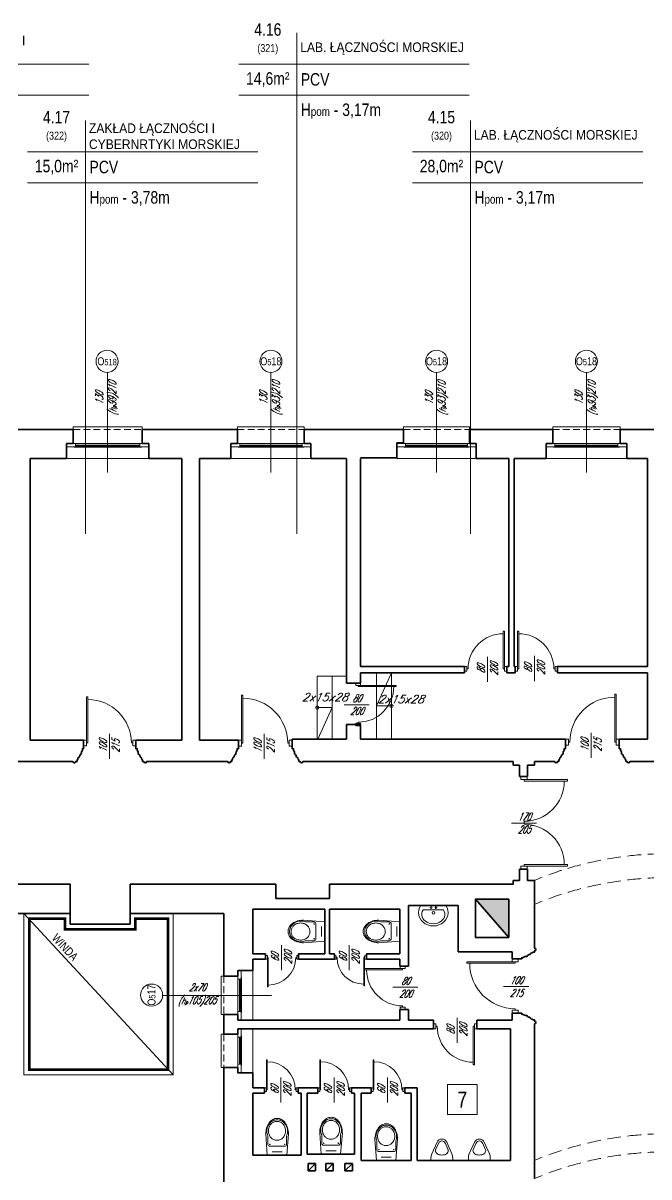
# Model space of a CAD drawing. Header units: millimetres. Extents: x -18485 to 40303, y -22087 to 35064.
# Drawn here: x 11773 to 12946, y -8404 to -6240 of the extents above; entities that cross this region are included whole.
import ezdxf

# ---------------------------------------------------------------- set-up
doc = ezdxf.new("R2010")
doc.units = ezdxf.units.MM
doc.linetypes.add('DASHED', pattern=[19.05, 12.7, -6.35])
doc.layers.get('0').update_dxf_attribs({"lineweight": 25})
for name, color, linetype, lineweight in [('03-01_okna', 5, 'Continuous', 15), ('03_drzwi', 1, 'Continuous', 0), ('04-1_widok', 251, 'Continuous', 5), ('04-2_nad', 251, 'DASHED', 5), ('05-03_opis', 10, 'Continuous', 5), ('07_wyposażenie', 253, 'Continuous', 5), ('31 piętro III - ściany', 2, 'Continuous', 35), ('inw03-02_schody', 6, 'Continuous', 5)]:
    doc.layers.add(name, color=color, linetype=linetype, lineweight=lineweight)
doc.styles.add('ariel', font='arial.ttf', dxfattribs={"width": 0.8})
doc.styles.add('ariel_wym', font='simplex.shx', dxfattribs={"width": 0.65, "oblique": 25})

# ---------------------------------------------------------------- blocks, each defined once
blk = doc.blocks.new('umywal04')
at = {"flags": 128}
for points in [[(0, 0), (-2.4, -4.4), (-3.7, -9.1), (-4.1, -13.9), (-3.5, -18.7), (-1.8, -23.4), (0.7, -27.6), (4.2, -31.3), (8.3, -34.4), (13, -36.6), (18.1, -38), (23.4, -38.5), (28.7, -38), (33.8, -36.6), (38.5, -34.4), (42.6, -31.3), (46.1, -27.6), (48.6, -23.4), (50.3, -18.7), (50.9, -13.9), (50.5, -9.1), (49.2, -4.4), (46.8, 0)], [(4.3, -8.4), (2.7, -11.4), (1.8, -14.6), (1.7, -17.9), (2.3, -21.2), (3.7, -24.3), (5.8, -27.2), (8.5, -29.6), (11.7, -31.6), (15.3, -33.1), (19.3, -34.1), (23.3, -34.4), (27.4, -34.1), (31.3, -33.1), (34.9, -31.6), (38.1, -29.6), (40.8, -27.2), (42.9, -24.3), (44.3, -21.2), (44.9, -17.9), (44.8, -14.6), (43.9, -11.4), (42.3, -8.4)]]:
    blk.add_lwpolyline(points, dxfattribs=at)
for points in [[(0, 0), (46.8, 0)], [(4.3, -8.4), (42.3, -8.4)]]:
    blk.add_lwpolyline(points)
for centre, radius in [((19.3, -4), 1.56), ((23.5, -13.9), 2.54), ((28.3, -4), 1.56)]:
    blk.add_circle(centre, radius)
blk = doc.blocks.new('ubi012_r')
for p, q in [((-2.3, 33.2), (0, 0)), ((0.9, 16.8), (0.9, 29.4)), ((30.2, 29.2), (30.2, 16.8)), ((33.1, 33.2), (30.3, 0)), ((30.3, 0), (0, 0)), ((27.1, 13.8), (3.9, 13.8)), ((15.4, 5.1), (7.5, 5.1)), ((15.4, 5.1), (23.3, 5.1))]:
    blk.add_line(p, q)
for centre in [(3.9, 16.8), (27.1, 16.8)]:
    blk.add_circle(centre, 0.506)
for centre, radius, start, end in [((16.2, 42), 15.5, 105.9445, 133.2542), ((15.6, 39.7), 15.4, 102.4946, 126.4967), ((15.4, 44.4), 13, 74.6148, 105.3852), ((15.5, 40.4), 14.7, 77.6333, 102.3667), ((15.3, 39.7), 15.4, 53.5033, 77.5054), ((14.6, 42), 15.5, 46.7458, 74.0555), ((30.8, 33.2), 33.1, 171.7845, 180.1077), ((27.5, 33.8), 29.8, 154.3733, 172.0149), ((18.8, 37.3), 19.5, 169.767, 190.233), ((18.1, 37.5), 18.8, 148.867, 169.8645), ((20.8, 37.1), 22.3, 133.1777, 154.6258), ((18, 37.8), 16.2, 169.767, 190.233), ((16.6, 38.4), 17, 126.5259, 148.9267), ((17.4, 38), 15.6, 148.867, 169.8645), ((16.1, 38.7), 14.2, 126.5259, 148.9267), ((15.3, 39.9), 12.8, 102.4946, 126.4967), ((15.2, 40.4), 12.2, 77.6333, 102.3667), ((15, 39.9), 12.8, 53.5033, 77.5054), ((14.2, 38.7), 14.2, 31.0733, 53.4741), ((14.3, 38.4), 17, 31.0733, 53.4741), ((10, 37.1), 22.3, 25.3742, 46.8223), ((13, 38), 15.6, 10.1355, 31.133), ((12.4, 37.8), 16.2, 0, 10.233), ((12.4, 37.8), 16.2, 349.767, 0), ((12.8, 37.5), 18.8, 10.1355, 31.133), ((3.2, 33.8), 29.8, 7.9851, 25.6267), ((12.1, 37.3), 19.5, 0, 10.233), ((12.1, 37.3), 19.5, 349.767, 0), ((-0.1, 33.2), 33.1, 0, 8.2155), ((15.6, 36.6), 16.2, 189.6364, 202.7205), ((-1.7, 29.4), 2.53, 0, 22.7205), ((17.4, 37.7), 15.6, 190.1355, 211.133), ((16.1, 37), 14.2, 211.0733, 233.4741), ((15.3, 35.8), 12.8, 233.5033, 257.5054), ((15.2, 35.3), 12.2, 257.6333, 282.3667), ((15, 35.8), 12.8, 282.4946, 306.4967), ((14.2, 37), 14.2, 306.5259, 328.9267), ((13, 37.7), 15.6, 328.867, 349.8645), ((32.7, 29.2), 2.53, 163.1585, 180), ((-13.9, 43.3), 46.1, 343.1585, 348.2524), ((3.9, 16.8), 3.03, 180, 270), ((27.1, 16.8), 3.03, 270, 0)]:
    blk.add_arc(centre, radius, start, end)
blk = doc.blocks.new('*U1449')
blk.add_line((0, 0.375), (0, 0.4))
at = {"ltscale": 0.8}
blk.add_lwpolyline([(-0.05, 0.4), (-0.05, 0.45), (0.05, 0.45), (0.05, 0.4)], close=True, dxfattribs=at)
blk.add_lwpolyline([(0, -0.4), (0, -0.375), (-0.8, -0.375), (-0.8, -0.4), (-0.05, -0.4), (0.05, -0.4), (0.05, -0.45), (-0.05, -0.45), (-0.05, -0.4)])
blk.add_arc((0, -0.375), 0.75, 90, 180)
blk = doc.blocks.new('*U1452')
for p, q in [((0, -0.025), (0, 0.025)), ((0, -0.675), (0, -0.7))]:
    blk.add_line(p, q)
for points in [[(0, 0.7), (0, 0.675), (-0.7, 0.675), (-0.7, 0.7), (-0.05, 0.7), (0.05, 0.7), (0.05, 0.75), (-0.05, 0.75), (-0.05, 0.7)], [(0, -0.7), (0, -0.675), (-0.7, -0.675), (-0.7, -0.7), (-0.05, -0.7), (0.05, -0.7), (0.05, -0.75), (-0.05, -0.75), (-0.05, -0.7)]]:
    blk.add_lwpolyline(points)
for centre, start, end in [((0, 0.675), 180, 270), ((0, -0.675), 90, 180)]:
    blk.add_arc(centre, 0.65, start, end)

msp = doc.modelspace()

# ---------------------------------------------------------------- hatches: boundary and pattern name
at = {"layer": '31 piętro III - ściany'}
msp.add_hatch(color=256, dxfattribs=at).paths.add_polyline_path([(12683.4, -7954.6), (12683.4, -7883.2), (12621, -7883.2)])

# ---------------------------------------------------------------- linework, layer by layer
at = {"layer": '03-01_okna', "linetype": 'Continuous', "lineweight": 0}
for p, q in [((11867.1, -7002.7), (11867.1, -6997.7)), ((11867.1, -6997.7), (11996.1, -6997.7)), ((11996.1, -7002.7), (11996.1, -6997.7)), ((12175.1, -7002.7), (12175.1, -6997.7)), ((12175.1, -6997.7), (12300.1, -6997.7)), ((12300.1, -7002.7), (12300.1, -6997.7)), ((12486.1, -7002.7), (12486.1, -6997.7)), ((12486.1, -6997.7), (12610.1, -6997.7)), ((12610.1, -7002.7), (12610.1, -6997.7)), ((12766.1, -7002.7), (12766.1, -6997.7)), ((12766.1, -6997.7), (12892.1, -6997.7)), ((12892.1, -7002.7), (12892.1, -6997.7)), ((11992.1, -7028.7), (11871.1, -7028.7)), ((12296.1, -7028.7), (12179.1, -7028.7)), ((12606.1, -7028.7), (12490.1, -7028.7)), ((12888.1, -7028.7), (12770.1, -7028.7)), ((11871.1, -7031.7), (11992.1, -7031.7)), ((11872.1, -7035.7), (11872.1, -7031.7)), ((11872.1, -7033.2), (11991.1, -7033.2)), ((11872.1, -7033.7), (11991.1, -7033.7)), ((11991.1, -7035.7), (11991.1, -7031.7)), ((12179.1, -7031.7), (12296.1, -7031.7)), ((12180.1, -7035.7), (12180.1, -7031.7)), ((12180.1, -7033.2), (12295.1, -7033.2)), ((12180.1, -7033.7), (12295.1, -7033.7)), ((12295.1, -7035.7), (12295.1, -7031.7)), ((12490.1, -7031.7), (12606.1, -7031.7)), ((12491.1, -7035.7), (12491.1, -7031.7)), ((12491.1, -7033.2), (12605.1, -7033.2)), ((12491.1, -7033.7), (12605.1, -7033.7)), ((12605.1, -7035.7), (12605.1, -7031.7)), ((12770.1, -7031.7), (12888.1, -7031.7)), ((12771.1, -7035.7), (12771.1, -7031.7)), ((12771.1, -7033.2), (12887.1, -7033.2)), ((12771.1, -7033.7), (12887.1, -7033.7)), ((12887.1, -7035.7), (12887.1, -7031.7)), ((12149.6, -8027.2), (12144.6, -8027.2)), ((12144.6, -8027.2), (12144.6, -8099.2)), ((12175.6, -8093.2), (12175.6, -8032.7)), ((12178.6, -8032.7), (12178.6, -8093.2)), ((12182.6, -8033.7), (12178.6, -8033.7)), ((12180.1, -8033.7), (12180.1, -8092.7)), ((12180.6, -8033.7), (12180.6, -8092.7)), ((12149.6, -8099.2), (12144.6, -8099.2)), ((12182.6, -8092.7), (12178.6, -8092.7)), ((12149.6, -8136.2), (12144.6, -8136.2)), ((12144.6, -8136.2), (12144.6, -8198.2)), ((12175.6, -8192.2), (12175.6, -8141.7)), ((12178.6, -8141.7), (12178.6, -8192.2)), ((12182.6, -8142.7), (12178.6, -8142.7)), ((12180.1, -8142.7), (12180.1, -8191.7)), ((12180.6, -8142.7), (12180.6, -8191.7)), ((12149.6, -8198.2), (12144.6, -8198.2)), ((12182.6, -8191.7), (12178.6, -8191.7))]:
    msp.add_line(p, q, dxfattribs=at)
at = {"layer": '03-01_okna', "linetype": 'DASHED'}
for p, q in [((11867.1, -7002.7), (11996.1, -7002.7)), ((12175.1, -7002.7), (12300.1, -7002.7)), ((12486.1, -7002.7), (12610.1, -7002.7)), ((12766.1, -7002.7), (12892.1, -7002.7)), ((12149.6, -8027.2), (12149.6, -8099.2)), ((12149.6, -8136.2), (12149.6, -8198.2))]:
    msp.add_line(p, q, dxfattribs=at)
at = {"layer": '03-01_okna', "linetype": 'Continuous', "lineweight": 0}
for points in [[(11871.1, -7034.7), (11854.6, -7034.7), (11854.6, -7028.7), (11871.1, -7028.7)], [(12008.6, -7034.7), (11992.1, -7034.7), (11992.1, -7028.7), (12008.6, -7028.7)], [(12179.1, -7034.7), (12162.6, -7034.7), (12162.6, -7028.7), (12179.1, -7028.7)], [(12312.6, -7034.7), (12296.1, -7034.7), (12296.1, -7028.7), (12312.6, -7028.7)], [(12490.1, -7034.7), (12473.6, -7034.7), (12473.6, -7028.7), (12490.1, -7028.7)], [(12622.6, -7034.7), (12606.1, -7034.7), (12606.1, -7028.7), (12622.6, -7028.7)], [(12770.1, -7034.7), (12753.6, -7034.7), (12753.6, -7028.7), (12770.1, -7028.7)], [(12904.6, -7034.7), (12888.1, -7034.7), (12888.1, -7028.7), (12904.6, -7028.7)], [(12181.6, -8032.7), (12181.6, -8016.7), (12175.6, -8016.7), (12175.6, -8032.7)], [(12181.6, -8109.7), (12181.6, -8093.2), (12175.6, -8093.2), (12175.6, -8109.7)], [(12181.6, -8141.7), (12181.6, -8125.7), (12175.6, -8125.7), (12175.6, -8141.7)], [(12181.6, -8208.7), (12181.6, -8192.2), (12175.6, -8192.2), (12175.6, -8208.7)]]:
    msp.add_lwpolyline(points, close=True, dxfattribs=at)
for points in [[(11868.1, -7034.7), (11868.1, -7035.7), (11995.1, -7035.7), (11995.1, -7034.7)], [(12176.1, -7034.7), (12176.1, -7035.7), (12299.1, -7035.7), (12299.1, -7034.7)], [(12487.1, -7034.7), (12487.1, -7035.7), (12609.1, -7035.7), (12609.1, -7034.7)], [(12767.1, -7034.7), (12767.1, -7035.7), (12891.1, -7035.7), (12891.1, -7034.7)], [(12181.6, -8029.7), (12182.6, -8029.7), (12182.6, -8096.2), (12181.6, -8096.2)], [(12181.6, -8138.7), (12182.6, -8138.7), (12182.6, -8195.2), (12181.6, -8195.2)]]:
    msp.add_lwpolyline(points, dxfattribs=at)
at = {"layer": '04-1_widok'}
for p, q in [((12008.6, -7056.7), (11854.6, -7056.7)), ((12312.6, -7056.7), (12162.6, -7056.7)), ((12622.6, -7056.7), (12473.6, -7056.7)), ((12904.6, -7056.7), (12753.6, -7056.7)), ((12203.6, -8109.7), (12203.6, -8016.7)), ((12203.6, -8208.7), (12203.6, -8125.7))]:
    msp.add_line(p, q, dxfattribs=at)
at = {"layer": '04-2_nad', "ltscale": 2}
for centre in [(12980.6, -8442.7), (12980.6, -8487.6), (12980.6, -8967.7), (12980.6, -9001.7)]:
    msp.add_arc(centre, 645, 67.2916, 112.7084, dxfattribs=at)
at = {"layer": '05-03_opis'}
for p, q in [((12286.3, -7198.2), (12286.3, -6258.7)), ((11464.8, -6317.6), (11896.5, -6317.6)), ((12177.4, -6317.6), (12609.1, -6317.6)), ((11464.8, -6375.9), (11896.5, -6375.9)), ((12177.4, -6375.9), (12609.1, -6375.9)), ((11890.3, -7198.2), (11890.3, -6422.9)), ((12611.9, -7198.2), (12611.9, -6422.9)), ((11781.4, -6481.8), (12213.1, -6481.8)), ((12503, -6481.8), (12934.7, -6481.8)), ((11781.4, -6540.2), (12213.1, -6540.2)), ((12503, -6540.2), (12934.7, -6540.2)), ((11774.6, -7909.7), (12054.5, -8212.4))]:
    msp.add_line(p, q, dxfattribs=at)
at = {"layer": '05-03_opis', "lineweight": 0}
for p, q in [((11931.1, -7083.3), (11931.1, -6895.2)), ((12237.6, -7083.3), (12237.6, -6895.2)), ((12548.1, -7083.3), (12548.1, -6895.2)), ((12829.1, -7083.3), (12829.1, -6895.2)), ((12643.6, -7428.3), (12643.6, -7475.5)), ((12731.8, -7426.7), (12731.8, -7473.9)), ((12422, -7518.3), (12374.8, -7518.3)), ((12838, -7570.9), (12838, -7618.1)), ((11934.8, -7572.7), (11934.8, -7619.9)), ((12225, -7572.9), (12225, -7620.1)), ((12735.7, -7740.3), (12688.5, -7740.3)), ((12257.5, -7969), (12257.5, -8016.2)), ((12384.6, -7969), (12384.6, -8016.2)), ((12720.9, -8046.8), (12673.7, -8046.8)), ((12238.6, -8063.2), (12034.6, -8063.2)), ((12513.3, -8048.1), (12466.1, -8048.1)), ((12586.6, -8105.2), (12586.6, -8152.4)), ((12256.5, -8217), (12256.5, -8264.2)), ((12356.5, -8217), (12356.5, -8264.2)), ((12456.5, -8217), (12456.5, -8264.2))]:
    msp.add_line(p, q, dxfattribs=at)
at = {"layer": '05-03_opis'}
for points in [[(11774.6, -7909.7), (11861.6, -7909.7), (11861.6, -7929.7), (11973.6, -7929.7), (11973.6, -7909.7), (12054.5, -7909.7), (12054.5, -8212.4), (11774.6, -8212.4)], [(12568.6, -8230.5), (12624, -8230.5), (12624, -8286.9), (12568.6, -8286.9)]]:
    msp.add_lwpolyline(points, close=True, dxfattribs=at)
at = {"layer": '05-03_opis', "const_width": 5}
msp.add_lwpolyline([(11784.6, -7919.7), (11851.6, -7919.7), (11851.6, -7939.7), (11983.6, -7939.7), (11983.6, -7919.7), (12044.5, -7919.7), (12044.5, -8202.4), (11784.6, -8202.4)], close=True, dxfattribs=at)
at = {"layer": '05-03_opis', "lineweight": 0}
for centre in [(11930.6, -6874.6), (12237.6, -6874.6), (12548.1, -6874.6), (12829.1, -6874.6), (12013.9, -8062.7)]:
    msp.add_circle(centre, 20.7, dxfattribs=at)
at = {"layer": '07_wyposażenie'}
for p, q in [((12539.2, -8360.3), (12549, -8338.5)), ((12546.4, -8352.9), (12552.2, -8340)), ((12564, -8340), (12569.8, -8352.9)), ((12567.2, -8338.5), (12577, -8360.3)), ((12609.5, -8360.3), (12619.3, -8338.5)), ((12616.7, -8352.9), (12622.5, -8340)), ((12634.3, -8340), (12640.1, -8352.9)), ((12637.5, -8338.5), (12647.3, -8360.3)), ((12537.7, -8369.9), (12537.9, -8364.1)), ((12538.1, -8372.7), (12537.7, -8369.9)), ((12537.9, -8364.1), (12539.2, -8360.3)), ((12577, -8360.3), (12578.3, -8364.1)), ((12578.5, -8369.9), (12578.1, -8372.7)), ((12578.3, -8364.1), (12578.5, -8369.9)), ((12608, -8369.9), (12608.2, -8364.1)), ((12608.4, -8372.7), (12608, -8369.9)), ((12608.2, -8364.1), (12609.5, -8360.3)), ((12647.3, -8360.3), (12648.6, -8364.1)), ((12648.8, -8369.9), (12648.4, -8372.7)), ((12648.6, -8364.1), (12648.8, -8369.9)), ((12558.1, -8372.7), (12538.1, -8372.7)), ((12578.1, -8372.7), (12558.1, -8372.7)), ((12628.4, -8372.7), (12608.4, -8372.7)), ((12648.4, -8372.7), (12628.4, -8372.7))]:
    msp.add_line(p, q, dxfattribs=at)
for centre, radius, start, end in [((12558.1, -8342.7), 10, 90, 155.7048), ((12558.1, -8342.7), 6.45, 90, 155.7048), ((12558.1, -8342.7), 10, 24.2952, 90), ((12558.1, -8342.7), 6.45, 24.2952, 90), ((12628.4, -8342.7), 10, 90, 155.7048), ((12628.4, -8342.7), 6.45, 90, 155.7048), ((12628.4, -8342.7), 10, 24.2952, 90), ((12628.4, -8342.7), 6.45, 24.2952, 90), ((12551.5, -8354.7), 5.45, 161.6064, 180), ((12551.5, -8354.7), 5.45, 180, 211.8535), ((12554.7, -8352.7), 9.14, 211.8535, 236.3099), ((12556.7, -8349.6), 12.9, 236.3099, 254.5629), ((12558.1, -8344.7), 17.9, 254.5629, 270), ((12558.1, -8344.7), 17.9, 270, 285.4371), ((12559.4, -8349.6), 12.9, 285.4371, 303.6901), ((12561.5, -8352.7), 9.14, 303.6901, 328.1465), ((12564.6, -8354.7), 5.45, 328.1465, 0), ((12564.6, -8354.7), 5.45, 0, 23.6096), ((12621.8, -8354.7), 5.45, 161.6064, 180), ((12621.8, -8354.7), 5.45, 180, 211.8535), ((12625, -8352.7), 9.14, 211.8535, 236.3099), ((12627, -8349.6), 12.9, 236.3099, 254.5629), ((12628.4, -8344.7), 17.9, 254.5629, 270), ((12628.4, -8344.7), 17.9, 270, 285.4371), ((12629.7, -8349.6), 12.9, 285.4371, 303.6901), ((12631.8, -8352.7), 9.14, 303.6901, 328.1465), ((12634.9, -8354.7), 5.45, 328.1465, 0), ((12634.9, -8354.7), 5.45, 0, 23.6096)]:
    msp.add_arc(centre, radius, start, end, dxfattribs=at)
at = {"layer": '31 piętro III - ściany'}
for p, q in [((11685.1, -7002.7), (11867.1, -7002.7)), ((11867.1, -7028.7), (11867.1, -7002.7)), ((11996.1, -7028.7), (11996.1, -7002.7)), ((11996.1, -7002.7), (12175.1, -7002.7)), ((12175.1, -7028.7), (12175.1, -7002.7)), ((12300.1, -7028.7), (12300.1, -7002.7)), ((12300.1, -7002.7), (12486.1, -7002.7)), ((12486.1, -7027.7), (12486.1, -7002.7)), ((12610.1, -7002.7), (12766.1, -7002.7)), ((12610.1, -7028.7), (12610.1, -7002.7)), ((12766.1, -7028.7), (12766.1, -7002.7)), ((12892.1, -7002.7), (13052.6, -7002.7)), ((12892.1, -7028.7), (12892.1, -7002.7)), ((11854.6, -7056.7), (11854.6, -7028.7)), ((11854.6, -7028.7), (11867.1, -7028.7)), ((12008.6, -7028.7), (11996.1, -7028.7)), ((12008.6, -7056.7), (12008.6, -7028.7)), ((12162.6, -7056.7), (12162.6, -7028.7)), ((12162.6, -7028.7), (12175.1, -7028.7)), ((12312.6, -7028.7), (12300.1, -7028.7)), ((12312.6, -7056.7), (12312.6, -7028.7)), ((12473.6, -7055.7), (12473.6, -7027.7)), ((12473.6, -7027.7), (12486.1, -7027.7)), ((12622.6, -7028.7), (12610.1, -7028.7)), ((12622.6, -7056.7), (12622.6, -7028.7)), ((12753.6, -7056.7), (12753.6, -7028.7)), ((12753.6, -7028.7), (12766.1, -7028.7)), ((12904.6, -7028.7), (12892.1, -7028.7)), ((12904.6, -7056.7), (12904.6, -7028.7)), ((11786.6, -7056.7), (11854.6, -7056.7)), ((11786.6, -7584.7), (11786.6, -7056.7)), ((12008.6, -7056.7), (12070.6, -7056.7)), ((12070.6, -7056.7), (12008.6, -7056.7)), ((12070.6, -7584.7), (12070.6, -7056.7)), ((12103.6, -7056.7), (12103.6, -7584.7)), ((12103.6, -7056.7), (12162.6, -7056.7)), ((12379.6, -7056.7), (12312.6, -7056.7)), ((12379.6, -7477.7), (12379.6, -7057.7)), ((12405.6, -7055.7), (12473.6, -7055.7)), ((12405.6, -7446.7), (12405.6, -7056.7)), ((12622.6, -7056.7), (12683.6, -7056.7)), ((12683.6, -7446.7), (12683.6, -7056.7)), ((12693.6, -7446.7), (12693.6, -7056.7)), ((12693.6, -7056.7), (12753.6, -7056.7)), ((12904.6, -7056.7), (12943.6, -7056.7)), ((12943.6, -7446.7), (12943.6, -7056.7)), ((12600.6, -7446.7), (12405.6, -7446.7)), ((12463.6, -7458.7), (12405.6, -7458.7)), ((12405.6, -7477.7), (12405.6, -7458.7)), ((12405.6, -7458.7), (12600.6, -7458.7)), ((12600.6, -7458.7), (12600.6, -7446.7)), ((12679.6, -7458.7), (12679.6, -7446.7)), ((12679.6, -7446.7), (12683.6, -7446.7)), ((12679.6, -7458.7), (12695.6, -7458.7)), ((12695.6, -7446.7), (12693.6, -7446.7)), ((12695.6, -7458.7), (12695.6, -7446.7)), ((12774.6, -7458.7), (12774.6, -7446.7)), ((12774.6, -7446.7), (12943.6, -7446.7)), ((12774.6, -7458.7), (12943.6, -7458.7)), ((12943.6, -7458.7), (12943.6, -7582.7)), ((12405.6, -7477.7), (12379.6, -7477.7)), ((12405.6, -7555.7), (12379.6, -7555.7)), ((12379.6, -7555.7), (12379.6, -7582.7)), ((12405.6, -7582.7), (12405.6, -7555.7)), ((11786.6, -7584.7), (11886.6, -7584.7)), ((11984.6, -7584.7), (12070.6, -7584.7)), ((12070.6, -7584.7), (12052.6, -7584.7)), ((12176.6, -7584.7), (12103.6, -7584.7)), ((12379.6, -7582.7), (12277.6, -7582.7)), ((12379.6, -7582.7), (12352.6, -7582.7)), ((12789.6, -7582.7), (12405.6, -7582.7)), ((12405.6, -7582.7), (12463.6, -7582.7)), ((12890.6, -7582.7), (12943.6, -7582.7)), ((11866.6, -7624.7), (11698.6, -7624.7)), ((12156.6, -7624.7), (12004.6, -7624.7)), ((12691.6, -7624.7), (12297.6, -7624.7)), ((12691.6, -7631.7), (12691.6, -7624.7)), ((12703.6, -7631.7), (12691.6, -7631.7)), ((12703.6, -7652.7), (12703.6, -7631.7)), ((12731.6, -7631.7), (12718.6, -7631.7)), ((12718.6, -7631.7), (12718.6, -7652.7)), ((12731.6, -7624.7), (12731.6, -7631.7)), ((12731.6, -7624.7), (12769.6, -7624.7)), ((12910.6, -7624.7), (12997.6, -7624.7)), ((12718.6, -7652.7), (12703.6, -7652.7)), ((12718.6, -7826.7), (12703.6, -7826.7)), ((12703.6, -7826.7), (12703.6, -7847.7)), ((12718.6, -7847.7), (12718.6, -7826.7)), ((12703.6, -7847.7), (12691.6, -7847.7)), ((12691.6, -7847.7), (12691.6, -7854.7)), ((12731.6, -7847.7), (12718.6, -7847.7)), ((12731.6, -7847.7), (12731.6, -7974.7)), ((11495.6, -7854.7), (11861.6, -7854.7)), ((11861.6, -7929.7), (11861.6, -7854.7)), ((12246.6, -7854.7), (11973.6, -7854.7)), ((11973.6, -7854.7), (11973.6, -7929.7)), ((12246.6, -7854.7), (12246.6, -7881.7)), ((12691.6, -7854.7), (12347.6, -7854.7)), ((12347.6, -7854.7), (12347.6, -7881.7)), ((12246.6, -7881.7), (12347.6, -7881.7)), ((12588.6, -7894.7), (12495.6, -7894.7)), ((12495.6, -7894.7), (12495.6, -8008.7)), ((12588.6, -7981.7), (12588.6, -7894.7)), ((12621, -7883.2), (12683.4, -7954.6)), ((11488.6, -7909.7), (11861.6, -7909.7)), ((11973.6, -7909.7), (12149.6, -7909.7)), ((12149.6, -8027.2), (12149.6, -7909.7)), ((12203.6, -7985.7), (12203.6, -7901.7)), ((12338.6, -7901.7), (12203.6, -7901.7)), ((12338.6, -7985.7), (12338.6, -7901.7)), ((12347.6, -7901.7), (12347.6, -7956.3)), ((12479.6, -7901.7), (12347.6, -7901.7)), ((12347.6, -7985.7), (12347.6, -7901.7)), ((12479.6, -7985.7), (12479.6, -7901.7)), ((11973.6, -7929.7), (11861.6, -7929.7)), ((12689.6, -7981.7), (12588.6, -7981.7)), ((12689.6, -7994.7), (12689.6, -7981.7)), ((12227.6, -7985.7), (12203.6, -7985.7)), ((12227.6, -7995.7), (12203.6, -7995.7)), ((12203.6, -8016.7), (12203.6, -7995.7)), ((12227.6, -7995.7), (12227.6, -7985.7)), ((12338.6, -7985.7), (12289.6, -7985.7)), ((12289.6, -7995.7), (12289.6, -7985.7)), ((12289.6, -7985.7), (12338.6, -7985.7)), ((12356.6, -7995.7), (12289.6, -7995.7)), ((12356.6, -7995.7), (12289.6, -7995.7)), ((12356.6, -7985.7), (12347.6, -7985.7)), ((12356.6, -7995.7), (12356.6, -7985.7)), ((12416.6, -7995.7), (12416.6, -7985.7)), ((12416.6, -7985.7), (12479.6, -7985.7)), ((12479.6, -7995.7), (12416.6, -7995.7)), ((12479.6, -8008.7), (12479.6, -7995.7)), ((12203.6, -8016.7), (12175.6, -8016.7)), ((12175.6, -8016.7), (12175.6, -8027.2)), ((12495.6, -8008.7), (12479.6, -8008.7)), ((12175.6, -8027.2), (12149.6, -8027.2)), ((12495.6, -8089.7), (12479.6, -8089.7)), ((12479.6, -8089.7), (12479.6, -8109.7)), ((12495.6, -8089.7), (12495.6, -8109.7)), ((12175.6, -8099.2), (12149.6, -8099.2)), ((12149.6, -8099.2), (12149.6, -8136.2)), ((12175.6, -8109.7), (12175.6, -8099.2)), ((12479.6, -8109.7), (12175.6, -8109.7)), ((12542.6, -8109.7), (12495.6, -8109.7)), ((12495.6, -8109.7), (12542.6, -8109.7)), ((12542.6, -8109.7), (12542.6, -8125.7)), ((12689.6, -8109.7), (12623.6, -8109.7)), ((12623.6, -8109.7), (12623.6, -8125.7)), ((12689.6, -8096.7), (12689.6, -8109.7)), ((12542.6, -8125.7), (12175.6, -8125.7)), ((12175.6, -8125.7), (12175.6, -8136.2)), ((12623.6, -8125.7), (12686.6, -8125.7)), ((12686.6, -8372.7), (12686.6, -8125.7)), ((12731.6, -8116.7), (12731.6, -8406.7)), ((12175.6, -8136.2), (12149.6, -8136.2)), ((12149.6, -8198.2), (12149.6, -8438.7)), ((12175.6, -8198.2), (12149.6, -8198.2)), ((12175.6, -8208.7), (12175.6, -8198.2)), ((12203.6, -8208.7), (12175.6, -8208.7)), ((12203.6, -8236.7), (12203.6, -8208.7)), ((12225.6, -8236.7), (12203.6, -8236.7)), ((12203.6, -8236.7), (12225.6, -8236.7)), ((12225.6, -8236.7), (12225.6, -8246.7)), ((12325.6, -8236.7), (12288.6, -8236.7)), ((12288.6, -8246.7), (12288.6, -8236.7)), ((12325.6, -8236.7), (12325.6, -8246.7)), ((12425.6, -8236.7), (12388.6, -8236.7)), ((12388.6, -8246.7), (12388.6, -8236.7)), ((12425.6, -8236.7), (12425.6, -8246.7)), ((12511.6, -8236.7), (12488.6, -8236.7)), ((12488.6, -8246.7), (12488.6, -8236.7)), ((12511.6, -8236.7), (12511.6, -8372.7)), ((12225.6, -8246.7), (12203.6, -8246.7)), ((12203.6, -8246.7), (12203.6, -8362.7)), ((12294.6, -8246.7), (12288.6, -8246.7)), ((12294.6, -8362.7), (12294.6, -8246.7)), ((12325.6, -8246.7), (12305.6, -8246.7)), ((12305.6, -8246.7), (12305.6, -8360.7)), ((12394.6, -8246.7), (12388.6, -8246.7)), ((12394.6, -8360.7), (12394.6, -8246.7)), ((12425.6, -8246.7), (12406.6, -8246.7)), ((12406.6, -8246.7), (12406.6, -8372.7)), ((12500.6, -8246.7), (12488.6, -8246.7)), ((12500.6, -8372.7), (12500.6, -8246.7)), ((12203.6, -8362.7), (12294.6, -8362.7)), ((12305.6, -8360.7), (12394.6, -8360.7)), ((12307.2, -8378.2), (12321.2, -8378.2)), ((12307.2, -8392.2), (12307.2, -8378.2)), ((12321.2, -8378.2), (12307.2, -8392.2)), ((12321.2, -8392.2), (12307.2, -8392.2)), ((12321.2, -8378.2), (12321.2, -8392.2)), ((12340.4, -8378.2), (12354.4, -8378.2)), ((12340.4, -8392.2), (12340.4, -8378.2)), ((12354.4, -8378.2), (12340.4, -8392.2)), ((12354.4, -8392.2), (12340.4, -8392.2)), ((12354.4, -8378.2), (12354.4, -8392.2)), ((12376.3, -8378.2), (12390.3, -8378.2)), ((12376.3, -8392.2), (12376.3, -8378.2)), ((12390.3, -8378.2), (12376.3, -8392.2)), ((12390.3, -8392.2), (12376.3, -8392.2)), ((12390.3, -8378.2), (12390.3, -8392.2)), ((12406.6, -8372.7), (12500.6, -8372.7)), ((12511.6, -8372.7), (12686.6, -8372.7))]:
    msp.add_line(p, q, dxfattribs=at)
for points in [[(11886.6, -7584.7), (11886.6, -7600.8), (11884.2, -7600.8), (11884.5, -7602.1), (11884.6, -7603), (11884.4, -7603.8), (11883.6, -7605), (11882.6, -7606.5), (11882.2, -7608.3), (11882.5, -7610.6), (11880.6, -7611.8), (11879.4, -7613.3), (11878.9, -7615), (11878.4, -7616.4), (11878, -7617), (11877.3, -7617.6), (11876, -7618.2, -0.223712), (11874.2, -7622.1), (11874.2, -7624.7), (11871.8, -7624.7, -1), (11866.6, -7624.7)], [(11984.6, -7584.7), (11984.6, -7600.8), (11987, -7600.8), (11986.7, -7602.1), (11986.6, -7603), (11986.8, -7603.8), (11987.6, -7605), (11988.6, -7606.5), (11989, -7608.3), (11988.7, -7610.6), (11990.6, -7611.8), (11991.8, -7613.3), (11992.3, -7615), (11992.8, -7616.4), (11993.2, -7617), (11993.9, -7617.6), (11995.2, -7618.2, 0.223712), (11997, -7622.1), (11997, -7624.7), (11999.4, -7624.7, 1), (12004.6, -7624.7)], [(12176.6, -7584.7), (12176.6, -7600.8), (12174.2, -7600.8), (12174.5, -7602.1), (12174.6, -7603), (12174.4, -7603.8), (12173.6, -7605), (12172.6, -7606.5), (12172.2, -7608.3), (12172.5, -7610.6), (12170.6, -7611.8), (12169.4, -7613.3), (12168.9, -7615), (12168.4, -7616.4), (12168, -7617), (12167.3, -7617.6), (12166, -7618.2, -0.223712), (12164.2, -7622.1), (12164.2, -7624.7), (12161.8, -7624.7, -1), (12156.6, -7624.7)], [(12277.6, -7582.7), (12277.6, -7600.8), (12280, -7600.8), (12279.7, -7602.1), (12279.6, -7603), (12279.8, -7603.8), (12280.6, -7605), (12281.6, -7606.5), (12282, -7608.3), (12281.7, -7610.6), (12283.6, -7611.8), (12284.8, -7613.3), (12285.3, -7615), (12285.8, -7616.4), (12286.2, -7617), (12286.9, -7617.6), (12288.2, -7618.2, 0.223712), (12290, -7622.1), (12290, -7624.7), (12292.4, -7624.7, 1), (12297.6, -7624.7)], [(12789.6, -7582.7), (12789.6, -7600.8), (12787.2, -7600.8), (12787.5, -7602.1), (12787.6, -7603), (12787.4, -7603.8), (12786.6, -7605), (12785.6, -7606.5), (12785.2, -7608.3), (12785.5, -7610.6), (12783.6, -7611.8), (12782.4, -7613.3), (12781.9, -7615), (12781.4, -7616.4), (12781, -7617), (12780.3, -7617.6), (12779, -7618.2, -0.223712), (12777.2, -7622.1), (12777.2, -7624.7), (12774.8, -7624.7, -1), (12769.6, -7624.7)], [(12890.6, -7582.7), (12890.6, -7600.8), (12893, -7600.8), (12892.7, -7602.1), (12892.6, -7603), (12892.8, -7603.8), (12893.6, -7605), (12894.6, -7606.5), (12895, -7608.3), (12894.7, -7610.6), (12896.6, -7611.8), (12897.8, -7613.3), (12898.3, -7615), (12898.8, -7616.4), (12899.2, -7617), (12899.9, -7617.6), (12901.2, -7618.2, 0.223712), (12903, -7622.1), (12903, -7624.7), (12905.4, -7624.7, 1), (12910.6, -7624.7)], [(12689.6, -7994.7), (12707.7, -7994.7), (12707.7, -7992.3), (12709.1, -7992.6), (12710, -7992.6), (12710.7, -7992.4), (12711.9, -7991.7), (12713.4, -7990.7), (12715.3, -7990.3), (12717.5, -7990.6), (12718.8, -7988.6), (12720.2, -7987.4), (12722, -7986.9), (12723.3, -7986.5), (12724, -7986), (12724.5, -7985.3), (12725.1, -7984.1, 0.223712), (12729, -7982.3), (12731.6, -7982.3), (12731.6, -7979.8, 1), (12731.6, -7974.7)], [(12689.6, -8096.7), (12707.7, -8096.7), (12707.7, -8099), (12709.1, -8098.7), (12710, -8098.7), (12710.7, -8098.9), (12711.9, -8099.6), (12713.4, -8100.6), (12715.3, -8101), (12717.5, -8100.7), (12718.8, -8102.7), (12720.2, -8103.9), (12722, -8104.4), (12723.3, -8104.8), (12724, -8105.3), (12724.5, -8106), (12725.1, -8107.2, -0.223712), (12729, -8109.1), (12731.6, -8109.1), (12731.6, -8111.5, -1), (12731.6, -8116.7)]]:
    msp.add_lwpolyline(points, format="xyb", dxfattribs=at)
msp.add_lwpolyline([(12683.4, -7883.2), (12621, -7883.2), (12621, -7954.6), (12683.4, -7954.6)], close=True, dxfattribs=at)
at = {"layer": 'inw03-02_schody'}
for p, q in [((12435.6, -7582.7), (12435.6, -7458.7)), ((12435.6, -7520.7), (12463.6, -7458.7)), ((12463.6, -7582.7), (12463.6, -7458.7)), ((12324.6, -7582.7), (12324.6, -7464.7)), ((12324.6, -7464.7), (12379.6, -7464.7)), ((12352.6, -7582.7), (12352.6, -7464.7)), ((12324.6, -7523.7), (12352.6, -7523.7)), ((12352.6, -7523.7), (12325.6, -7582.7)), ((12463.6, -7520.7), (12435.6, -7520.7))]:
    msp.add_line(p, q, dxfattribs=at)
for centre in [(12324.6, -7523.7), (12463.6, -7520.7)]:
    msp.add_circle(centre, 3, dxfattribs=at)

# ---------------------------------------------------------------- block references
at = {"layer": '03_drzwi'}
for p, xscale, yscale, zscale, rotation in [((12640.1, -7451), -87.77777777775373, 87.77777777775373, 87.7777777777535, 90), ((12735.1, -7451), 87.77777777775373, 87.77777777775373, 87.77777777775373, 270), ((12401.2, -7517.7), 88.88888888886322, 88.88888888886322, 88.88888888886322, 180), ((11935.4, -7590.1), 108.4788854059952, 108.4788854059952, 108.4788854059952, 270), ((12227.1, -7590.3), 112.2222222221917, 112.2222222221917, 112.2222222221917, 270), ((12840.1, -7588.3), -112.2222222221917, 112.2222222221917, 112.2222222221909, 90), ((12258.6, -7992.2), -68.8888888888705, 68.8888888888705, 68.88888888887006, 270), ((12386.6, -7992.3), 66.66023345180474, 66.66023345180474, 66.66023345180474, 90), ((12695.3, -8045.7), -113.3333333333012, 113.3333333333012, 113.3333333333013, 180), ((12484.6, -8049.2), -89.99999999997453, 89.99999999997453, 89.99999999997411, 180), ((12583.1, -8121.2), 89.99999999997635, 89.99999999997635, 89.99999999997635, 90), ((12257.1, -8240.2), 69.99999999998181, 69.99999999998181, 69.99999999998181, 270), ((12357.1, -8240.2), 69.99999999998181, 69.99999999998181, 69.99999999998181, 270), ((12457.1, -8240.2), 69.99999999998181, 69.99999999998181, 69.99999999998181, 270)]:
    msp.add_blockref('*U1449', p, dxfattribs=dict(at, xscale=xscale, yscale=yscale, zscale=zscale, rotation=rotation))
at = {"layer": '03_drzwi', "xscale": -115.9999999999854, "yscale": 115.9999999999854, "zscale": 115.9999999999855}
msp.add_blockref('*U1452', (12712.1, -7739.7), dxfattribs=at)
at = {"layer": '07_wyposażenie', "ltscale": 2}
msp.add_blockref('umywal04', (12518.7, -7894.7), dxfattribs=at)
at = {"layer": '07_wyposażenie', "ltscale": 2, "xscale": 1.200000000000728, "yscale": 1.200000000000728, "zscale": 1.200000000000728, "rotation": 90}
for p in [(12338.6, -7961.9), (12479.6, -7961.9)]:
    msp.add_blockref('ubi012_r', p, dxfattribs=at)
at = {"layer": '07_wyposażenie', "ltscale": 2, "xscale": 1.200000000000728, "yscale": 1.200000000000728, "zscale": 1.200000000000728}
for p in [(12230.9, -8362.7), (12331.9, -8360.7), (12435.4, -8372.7)]:
    msp.add_blockref('ubi012_r', p, dxfattribs=at)

# ---------------------------------------------------------------- texts
at = {"layer": '05-03_opis', "style": 'ariel'}
for s, insert, char_height, width, attachment_point in [('4.16\\P{\\H0.6404x;(321)}', (12231.8, -6270.1), 23.423, 108.913, 5), ('{\\W0.9; LAB. ŁĄCZNOŚCI I\\P ELEKTRONIKI}', (11573.7, -6288.4), 18, 322.789, 4), ('{\\W0.9; LAB. ŁĄCZNOŚCI MORSKIEJ}', (12286.3, -6288.4), 18, 322.789, 4), ('14,6m²', (12231.8, -6346.5), 23.42, 108.913, 5), (' PCV', (12286.3, -6346.2), 23.42, 322.789, 4), (' H{\\H0.7x;pom} - 3,17m', (12286.3, -6405.4), 23.423, 322.789, 4), ('4.17\\P{\\H0.6404x;(322)}', (11835.8, -6434.3), 23.423, 108.913, 5), ('{\\W0.9; ZAKŁAD ŁĄCZNOŚCI I \\P CYBERNRTYKI MORSKIEJ}', (11890.3, -6452.7), 18, 322.789, 4), ('4.15\\P{\\H0.6404x;(320)}', (12557.4, -6434.3), 23.423, 108.913, 5), ('{\\W0.9; LAB. ŁĄCZNOŚCI MORSKIEJ}', (12611.9, -6452.7), 18, 322.789, 4), ('15,0m²', (11835.8, -6510.7), 23.42, 108.913, 5), (' PCV', (11890.3, -6510.5), 23.42, 322.789, 4), ('28,0m²', (12557.4, -6510.7), 23.42, 108.913, 5), (' PCV', (12611.9, -6510.5), 23.42, 322.789, 4), (' H{\\H0.7x;pom} - 3,78m', (11890.3, -6569.7), 23.423, 322.789, 4), (' H{\\H0.7x;pom} - 3,17m', (12611.9, -6569.7), 23.423, 322.789, 4), ('7', (12596.3, -8258.7), 30, 55.359, 5)]:
    msp.add_mtext(s, dxfattribs=dict(at, insert=insert, char_height=char_height, width=width, attachment_point=attachment_point))
at = {"layer": '05-03_opis', "lineweight": 0, "attachment_point": 5}
for s, insert, char_height, width, style in [('O{\\H0.8x;518}', (11930.6, -6874.6), 15, 75.194, 'ariel'), ('O{\\H0.8x;5}18', (12237.6, -6874.6), 15, 75.194, 'ariel'), ('O{\\H0.8x;5}18', (12548.1, -6874.6), 15, 75.194, 'ariel'), ('O{\\H0.8x;5}18', (12829.1, -6874.6), 15, 75.194, 'ariel'), ('{\\W1;2x15x28}', (12338.6, -7504), 15, 55, 'ariel_wym'), ('80\\P200', (12398.6, -7518.3), 14.4, 68.936, 'ariel_wym'), ('{\\W1;2x15x28}', (12480.9, -7507.9), 15, 55, 'ariel_wym'), ('170\\P205', (12712.3, -7740.3), 14.4, 68.936, 'ariel_wym'), ('2x70\\P({\\H0.8333x;h\\H0.6x;p}105)205', (12099.5, -8062.7), 14.4, 62.661, 'ariel_wym'), ('80\\P200', (12489.9, -8048.1), 14.4, 68.936, 'ariel_wym'), ('100\\P215', (12697.5, -8046.8), 14.4, 68.936, 'ariel_wym')]:
    msp.add_mtext(s, dxfattribs=dict(at, insert=insert, char_height=char_height, width=width, style=style))
for s, insert, char_height, width, rotation, style in [('130\\P({\\H0.8333x;h\\H0.6x;p}99)210', (11930.6, -6944.1), 14.4, 62.661, 90, 'ariel_wym'), ('130\\P({\\H0.8333x;h\\H0.6x;p}93)210', (12237.6, -6944.1), 14.4, 62.661, 90, 'ariel_wym'), ('130\\P({\\H0.8333x;h\\H0.6x;p}93)210', (12548.1, -6944.1), 14.4, 62.661, 90, 'ariel_wym'), ('130\\P({\\H0.8333x;h\\H0.6x;p}93)210', (12829.1, -6944.1), 14.4, 62.661, 90, 'ariel_wym'), ('80\\P200', (12643.6, -7451.7), 14.4, 68.936, 90, 'ariel_wym'), ('80\\P200', (12731.8, -7450.1), 14.4, 68.936, 90, 'ariel_wym'), ('100\\P215', (11934.8, -7596.1), 14.4, 68.936, 90, 'ariel_wym'), ('100\\P215', (12225, -7596.3), 14.4, 68.936, 90, 'ariel_wym'), ('100\\P215', (12838, -7594.3), 14.4, 68.936, 90, 'ariel_wym'), ('WINDA ', (11851.8, -7973.1), 15.84, 75.194, 313, 'ariel'), ('60\\P200', (12257.5, -7992.4), 14.4, 68.936, 90, 'ariel_wym'), ('60\\P200', (12384.6, -7992.4), 14.4, 68.936, 90, 'ariel_wym'), ('O{\\H0.8x;5}17', (12013.9, -8062.7), 15, 75.194, 90, 'ariel'), ('80\\P200', (12586.6, -8128.6), 14.4, 68.936, 90, 'ariel_wym'), ('60\\P200', (12256.5, -8240.4), 14.4, 68.936, 90, 'ariel_wym'), ('60\\P200', (12356.5, -8240.4), 14.4, 68.936, 90, 'ariel_wym'), ('60\\P200', (12456.5, -8240.4), 14.4, 68.936, 90, 'ariel_wym')]:
    msp.add_mtext(s, dxfattribs=dict(at, insert=insert, char_height=char_height, width=width, rotation=rotation, style=style))

doc.saveas('drawing.dxf')
